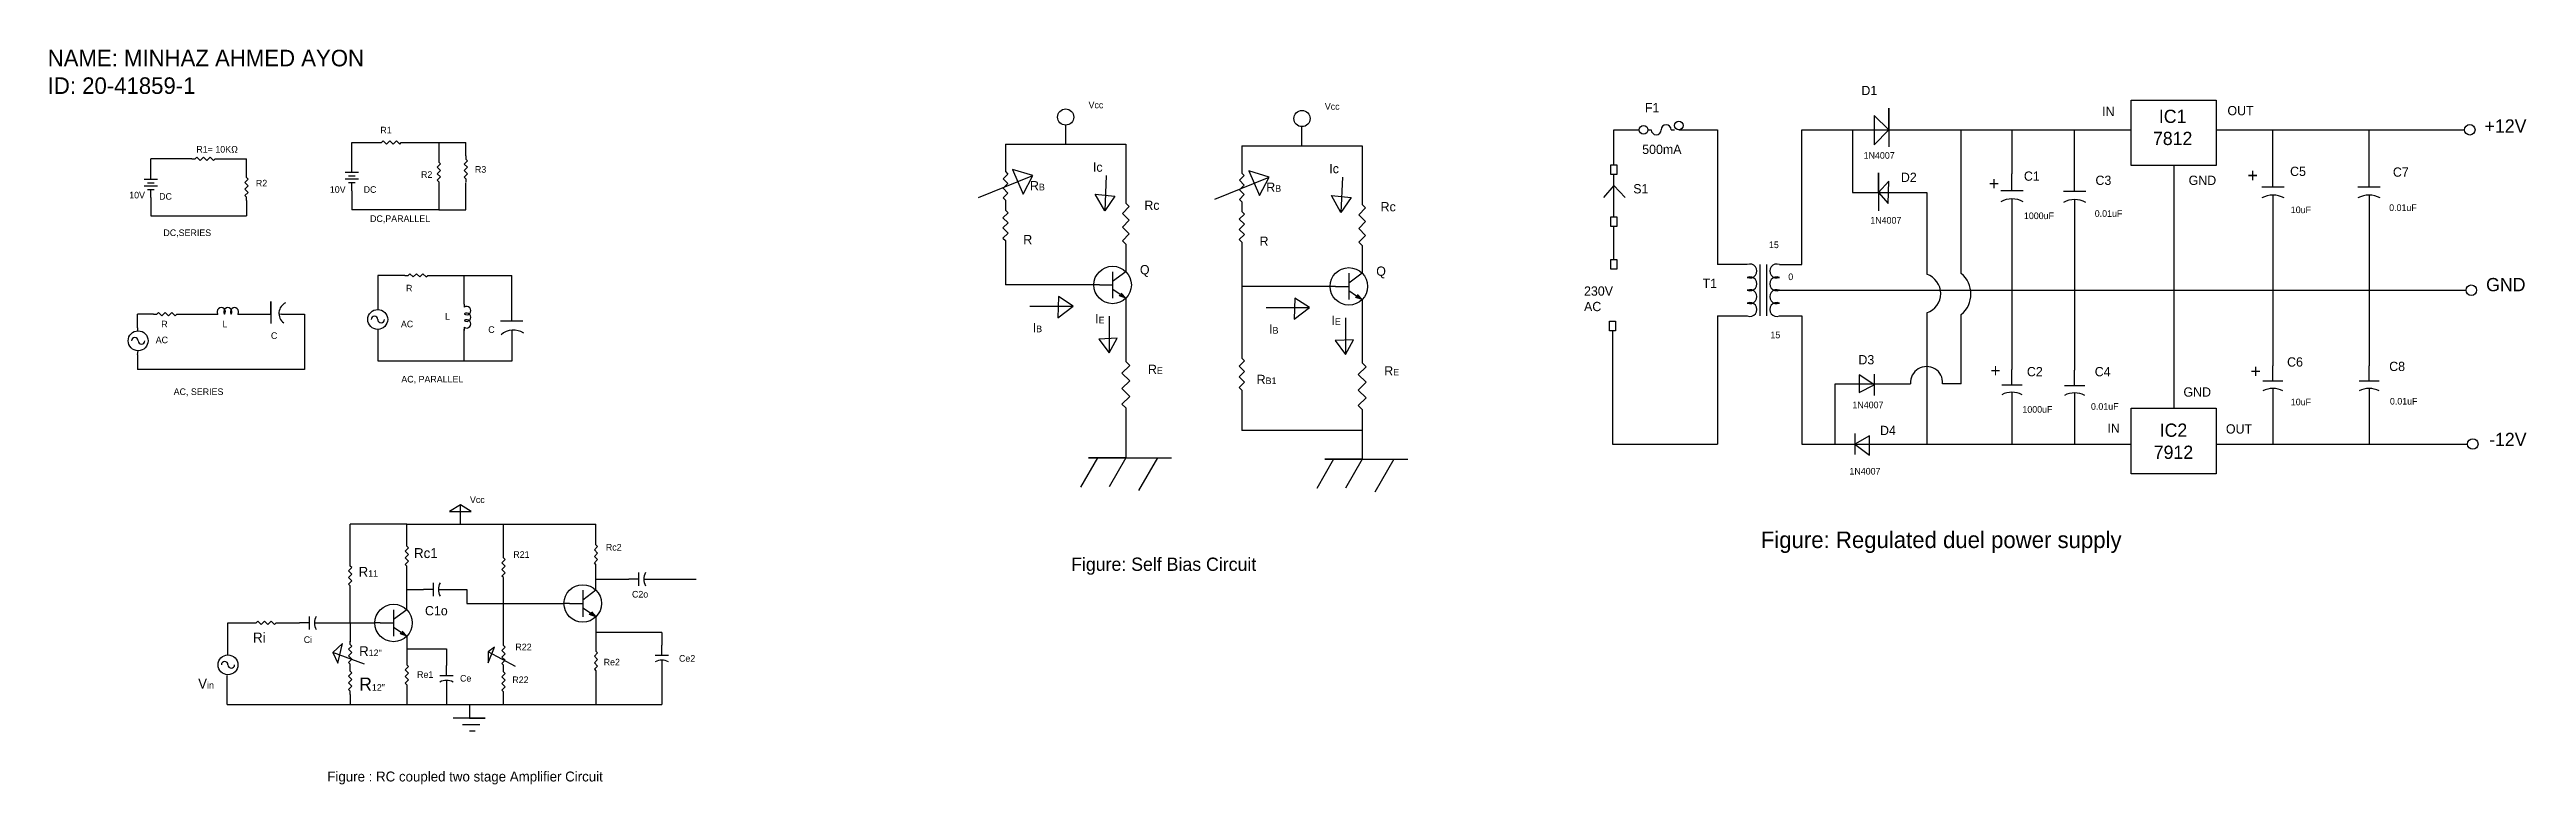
# Model space of a CAD drawing. Header units: inches. Extents: x 93 to 130.4, y 20.9 to 32.
import ezdxf

# ---------------------------------------------------------------- set-up
doc = ezdxf.new("R2010")
doc.units = ezdxf.units.IN
doc.header["$MEASUREMENT"] = 0

# ---------------------------------------------------------------- blocks, each defined once
blk = doc.blocks.new('Resistor')
at = {"color": 7}
blk.add_lwpolyline([(0, 0), (0.05, 0), (0.075, 0.025), (0.125, -0.025), (0.175, 0.025), (0.225, -0.025), (0.275, 0.025), (0.325, -0.025), (0.35, 0), (0.4, 0)], dxfattribs=at)
blk = doc.blocks.new('Battery')
at = {"color": 7}
for p, q in [((0, 0), (0.125, 0)), ((0.125, 0.05), (0.125, -0.05)), ((0.175, -0.1), (0.175, 0.1)), ((0.225, 0.05), (0.225, -0.05)), ((0.275, -0.1), (0.275, 0.1)), ((0.275, 0), (0.4, 0))]:
    blk.add_line(p, q, dxfattribs=at)
blk = doc.blocks.new('Inductor')
at = {"color": 7}
for p, q in [((0, 0), (0.05, 0)), ((0.35, 0), (0.4, 0))]:
    blk.add_line(p, q, dxfattribs=at)
for centre in [(0.1, 0.0375), (0.2, 0.0375), (0.3, 0.0375)]:
    blk.add_arc(centre, 0.0625, 323.1301, 216.8699, dxfattribs=at)
blk = doc.blocks.new('Capacitor')
at = {"color": 7}
for p, q in [((0.15, 0), (0, 0)), ((0.15, -0.1), (0.15, 0.1)), ((0.225, 0), (0.4, 0))]:
    blk.add_line(p, q, dxfattribs=at)
blk.add_arc((0.4375, 0), 0.2125, 151.9275, 208.0725, dxfattribs=at)
blk = doc.blocks.new('Transistor - NPN')
at = {"color": 7}
for p, q in [((0, 0), (0.199999, 0)), ((0.199999, 0.2), (0.199999, -0.2)), ((0.399999, 0.2), (0.199999, 0.05)), ((0.316132, -0.145536), (0.201153, -0.069033)), ((0.302516, -0.166503), (0.316132, -0.145536)), ((0.399999, -0.2), (0.302516, -0.166503)), ((0.329748, -0.124569), (0.399999, -0.2))]:
    blk.add_line(p, q, dxfattribs=at)
blk.add_solid([(0.302516, -0.166503), (0.399999, -0.2), (0.329748, -0.124569)], dxfattribs=at)
blk = doc.blocks.new('Fuse')
at = {"color": 7}
for p, q in [((0, 0), (0.05, 0)), ((0.35, 0), (0.4, 0))]:
    blk.add_line(p, q, dxfattribs=at)
for centre, start, end in [((0.125, 0), 180, 0), ((0.275, 0), 0, 180)]:
    blk.add_arc(centre, 0.075, start, end, dxfattribs=at)
blk = doc.blocks.new('Transformer')
at = {"color": 7}
for p, q in [((0.1, 0), (0.1, 0.4)), ((0.15, 0.4), (0.15, 0))]:
    blk.add_line(p, q, dxfattribs=at)
for centre, start, end in [((0.021, 0.35), 247.3801, 112.6199), ((0.229, 0.35), 67.3801, 292.6199), ((0.021, 0.25), 247.3801, 112.6199), ((0.021, 0.15), 247.3801, 112.6199), ((0.229, 0.25), 67.3801, 292.6199), ((0.229, 0.15), 67.3801, 292.6199), ((0.021, 0.05), 247.3801, 112.6199), ((0.229, 0.05), 67.3801, 292.6199)]:
    blk.add_arc(centre, 0.0542, start, end, dxfattribs=at)

msp = doc.modelspace()

# ---------------------------------------------------------------- linework, layer by layer
for p, q in [((120.739, 30.773), (120.739, 31.099)), ((120.739, 31.099), (120.739, 30.514)), ((108.314, 30.555), (108.314, 30.843)), ((111.88, 30.532), (111.88, 30.821)), ((116.587, 30.244), (116.587, 30.773)), ((116.587, 30.773), (116.97, 30.773)), ((117.567, 30.773), (118.151, 30.773)), ((118.151, 30.773), (118.151, 28.737)), ((119.423, 28.738), (119.423, 30.773)), ((119.423, 30.773), (120.188, 30.773)), ((120.188, 30.773), (120.188, 29.828)), ((120.188, 30.773), (124.396, 30.773)), ((120.739, 30.773), (120.514, 30.986)), ((120.514, 30.986), (120.514, 30.547)), ((120.514, 30.547), (120.739, 30.773)), ((121.831, 28.603), (121.831, 30.773)), ((122.596, 30.773), (122.596, 30.109)), ((123.541, 30.099), (123.541, 30.773)), ((125.679, 30.773), (127.986, 30.773)), ((126.534, 30.166), (126.534, 30.773)), ((127.986, 30.166), (127.986, 30.773)), ((127.986, 30.773), (129.426, 30.773)), ((129.426, 30.773), (129.426, 30.773)), ((95.126, 30.335), (94.506, 30.335)), ((94.506, 30.148), (94.506, 30.335)), ((95.526, 30.335), (95.952, 30.335)), ((95.952, 30.103), (95.952, 30.335)), ((97.541, 30.251), (97.541, 30.581)), ((97.541, 30.581), (97.937, 30.581)), ((98.337, 30.581), (98.852, 30.581)), ((98.852, 30.581), (98.852, 30.335)), ((98.852, 30.581), (99.26, 30.581)), ((99.26, 30.381), (99.26, 30.581)), ((107.406, 30.555), (109.222, 30.555)), ((107.406, 30.555), (107.406, 30.213)), ((109.222, 30.555), (109.222, 29.769)), ((110.972, 30.532), (112.788, 30.532)), ((110.972, 30.532), (110.972, 30.19)), ((112.788, 30.532), (112.788, 29.747)), ((98.852, 29.935), (98.852, 29.566)), ((99.26, 29.566), (99.26, 29.974)), ((106.998, 29.748), (107.817, 30.08)), ((107.817, 30.08), (107.512, 30.175)), ((107.512, 30.175), (107.674, 29.803)), ((107.674, 29.803), (107.817, 30.08)), ((108.925, 30.08), (108.903, 29.549)), ((110.564, 29.725), (111.384, 30.057)), ((111.384, 30.057), (111.079, 30.152)), ((111.079, 30.152), (111.24, 29.781)), ((111.24, 29.781), (111.384, 30.057)), ((112.491, 30.057), (112.469, 29.526)), ((116.587, 29.929), (116.43, 29.749)), ((116.587, 29.457), (116.587, 30.098)), ((116.757, 29.749), (116.587, 29.929)), ((120.582, 29.828), (120.582, 30.121)), ((120.582, 30.121), (120.582, 29.547)), ((120.739, 29.997), (120.582, 29.828)), ((120.728, 29.659), (120.739, 29.997)), ((125.037, 30.233), (125.037, 26.568)), ((94.506, 29.748), (94.506, 29.473)), ((95.952, 29.703), (95.952, 29.473)), ((97.541, 29.851), (97.541, 29.566)), ((98.852, 29.566), (97.541, 29.566)), ((98.852, 29.566), (99.26, 29.566)), ((108.903, 29.549), (108.759, 29.803)), ((108.759, 29.803), (109.058, 29.77)), ((109.058, 29.77), (108.903, 29.549)), ((112.469, 29.526), (112.325, 29.781)), ((112.325, 29.781), (112.624, 29.748)), ((112.624, 29.748), (112.469, 29.526)), ((120.188, 29.828), (121.313, 29.828)), ((120.582, 29.828), (120.728, 29.659)), ((121.313, 29.828), (121.313, 28.591)), ((94.506, 29.473), (95.952, 29.473)), ((116.587, 28.816), (116.587, 29.311)), ((122.596, 29.433), (122.596, 27.152)), ((123.541, 29.423), (123.541, 27.142)), ((126.534, 29.49), (126.534, 27.21)), ((127.986, 29.49), (127.986, 27.21)), ((107.406, 29.022), (107.406, 28.43)), ((109.222, 28.943), (109.222, 28.63)), ((110.972, 28.999), (110.972, 28.408)), ((112.788, 28.921), (112.788, 28.608)), ((98.339, 28.575), (97.931, 28.575)), ((97.931, 28.575), (97.931, 28.059)), ((98.739, 28.575), (99.954, 28.575)), ((99.237, 28.142), (99.237, 28.568)), ((99.954, 27.89), (99.954, 28.575)), ((108.822, 28.43), (107.406, 28.43)), ((118.601, 28.738), (118.151, 28.737)), ((119.086, 28.738), (119.423, 28.738)), ((96.319, 27.987), (96.319, 28.179)), ((96.319, 28.179), (96.319, 27.847)), ((107.773, 28.111), (108.427, 28.111)), ((108.205, 28.254), (108.194, 27.934)), ((108.194, 27.934), (108.427, 28.111)), ((108.427, 28.111), (108.205, 28.254)), ((109.222, 28.23), (109.222, 27.391)), ((112.388, 28.408), (110.972, 28.408)), ((110.972, 28.408), (110.972, 27.405)), ((111.34, 28.088), (111.993, 28.088)), ((111.771, 28.232), (111.76, 27.911)), ((111.76, 27.911), (111.993, 28.088)), ((111.993, 28.088), (111.771, 28.232)), ((112.788, 28.208), (112.788, 27.369)), ((119.086, 28.35), (127.986, 28.35)), ((127.986, 28.35), (129.448, 28.35)), ((129.448, 28.35), (129.448, 28.35)), ((94.304, 27.781), (94.304, 27.987)), ((94.549, 27.987), (94.304, 27.987)), ((94.304, 27.781), (94.307, 27.737)), ((94.949, 27.987), (95.469, 27.987)), ((95.869, 27.987), (96.238, 27.987)), ((96.238, 27.987), (96.319, 27.987)), ((96.477, 27.987), (96.441, 27.983)), ((96.477, 27.987), (96.826, 27.987)), ((96.826, 27.987), (96.826, 27.153)), ((97.931, 27.759), (97.931, 27.282)), ((99.237, 27.282), (99.237, 27.761)), ((99.786, 27.89), (100.122, 27.89)), ((99.96, 27.282), (99.96, 27.748)), ((108.969, 27.956), (108.969, 27.403)), ((112.535, 27.933), (112.535, 27.38)), ((116.565, 27.737), (116.565, 26.028)), ((118.151, 27.962), (118.151, 26.028)), ((118.151, 27.962), (118.601, 27.962)), ((119.086, 27.962), (119.423, 27.962)), ((119.423, 27.962), (119.423, 26.028)), ((121.313, 28.007), (121.313, 26.028)), ((121.831, 26.939), (121.831, 27.984)), ((94.304, 27.381), (94.315, 27.437)), ((94.304, 27.381), (94.304, 27.153)), ((109.091, 27.624), (108.814, 27.613)), ((108.814, 27.613), (108.969, 27.403)), ((108.969, 27.403), (109.091, 27.624)), ((112.657, 27.601), (112.38, 27.59)), ((112.38, 27.59), (112.535, 27.38)), ((112.535, 27.38), (112.657, 27.601)), ((94.52, 27.153), (94.304, 27.153)), ((96.826, 27.153), (94.52, 27.153)), ((97.931, 27.282), (99.237, 27.282)), ((99.237, 27.282), (99.96, 27.282)), ((119.929, 26.028), (119.929, 26.939)), ((119.929, 26.939), (121.066, 26.939)), ((120.497, 26.939), (120.289, 27.074)), ((120.289, 27.074), (120.289, 26.804)), ((120.289, 26.804), (120.514, 26.922)), ((120.514, 27.085), (120.514, 26.759)), ((121.831, 26.939), (121.548, 26.939)), ((110.972, 26.762), (110.972, 26.233)), ((122.596, 26.544), (122.596, 26.028)), ((126.534, 26.602), (126.534, 26.028)), ((127.986, 26.602), (127.986, 26.028)), ((109.222, 26.456), (109.222, 25.82)), ((112.788, 26.233), (110.972, 26.233)), ((112.788, 26.433), (112.788, 25.798)), ((120.222, 26.186), (120.222, 25.871)), ((123.541, 26.534), (123.541, 26.028)), ((108.792, 25.82), (108.536, 25.377)), ((109.222, 25.82), (108.659, 25.82)), ((108.659, 25.82), (109.91, 25.82)), ((109.222, 25.82), (108.97, 25.383)), ((109.7, 25.82), (109.414, 25.326)), ((112.358, 25.798), (112.102, 25.354)), ((112.788, 25.798), (112.225, 25.798)), ((112.225, 25.798), (113.477, 25.798)), ((112.788, 25.798), (112.536, 25.361)), ((113.266, 25.798), (112.981, 25.303)), ((116.565, 26.028), (118.106, 26.028)), ((118.106, 26.028), (118.151, 26.028)), ((119.423, 26.028), (124.396, 26.028)), ((120.447, 26.152), (120.222, 26.028)), ((120.222, 26.028), (120.447, 25.86)), ((120.447, 25.86), (120.447, 26.152)), ((125.679, 26.028), (127.986, 26.028)), ((127.986, 26.028), (129.471, 26.028)), ((129.471, 26.028), (129.471, 26.028)), ((99.181, 25.111), (99.015, 25.008)), ((99.181, 24.82), (99.181, 25.111)), ((99.339, 25.008), (99.181, 25.111)), ((98.37, 24.82), (97.514, 24.82)), ((97.514, 24.236), (97.514, 24.82)), ((98.37, 24.535), (98.37, 24.82)), ((98.37, 24.82), (101.225, 24.82)), ((99.015, 25.008), (99.339, 25.008)), ((99.827, 24.36), (99.827, 24.82)), ((101.225, 24.557), (101.225, 24.82)), ((98.37, 23.526), (98.37, 24.135)), ((99.827, 23.037), (99.827, 23.96)), ((101.225, 23.821), (101.225, 24.157)), ((101.225, 23.989), (101.721, 23.989)), ((102.121, 23.989), (102.738, 23.989)), ((97.514, 23.326), (97.514, 23.836)), ((98.37, 23.831), (98.621, 23.831)), ((99.021, 23.831), (99.275, 23.831)), ((99.275, 23.831), (99.275, 23.621)), ((99.275, 23.621), (100.743, 23.621)), ((100.825, 23.621), (100.743, 23.621)), ((95.671, 22.844), (95.671, 23.326)), ((95.671, 23.326), (96.047, 23.326)), ((96.447, 23.326), (96.752, 23.326)), ((97.152, 23.326), (97.514, 23.326)), ((97.514, 23.326), (97.514, 23.042)), ((97.514, 23.326), (97.887, 23.326)), ((97.97, 23.326), (97.887, 23.326)), ((101.225, 23.421), (101.225, 22.951)), ((102.218, 23.18), (101.225, 23.18)), ((102.218, 23.18), (102.218, 22.99)), ((97.4, 23.017), (97.255, 22.88)), ((97.733, 22.702), (97.255, 22.88)), ((97.255, 22.88), (97.327, 22.718)), ((97.327, 22.718), (97.4, 23.017)), ((98.37, 23.126), (98.37, 22.742)), ((98.37, 22.934), (98.968, 22.937)), ((98.968, 22.937), (98.968, 22.684)), ((99.599, 22.722), (99.693, 22.959)), ((99.693, 22.959), (99.599, 22.888)), ((100.009, 22.667), (99.599, 22.888)), ((99.599, 22.888), (99.599, 22.722)), ((95.66, 22.094), (95.66, 22.532)), ((101.225, 22.551), (101.225, 22.094)), ((102.218, 22.59), (102.218, 22.094)), ((95.66, 22.094), (101.264, 22.094)), ((97.514, 22.248), (97.514, 22.094)), ((98.37, 22.342), (98.37, 22.094)), ((98.968, 22.284), (98.968, 22.094)), ((99.315, 22.094), (99.315, 21.888)), ((99.827, 22.094), (99.827, 22.237)), ((101.264, 22.094), (102.21, 22.094)), ((102.21, 22.094), (102.218, 22.094)), ((99.552, 21.888), (99.07, 21.888)), ((99.212, 21.792), (99.473, 21.792)), ((99.315, 21.888), (99.552, 21.888)), ((99.315, 21.698), (99.403, 21.698))]:
    msp.add_line(p, q)
for points in [[(124.396, 31.222), (125.679, 31.222), (125.679, 30.233), (124.396, 30.233)], [(116.542, 30.244), (116.632, 30.244), (116.632, 30.098), (116.542, 30.098)], [(116.542, 29.457), (116.632, 29.457), (116.632, 29.311), (116.542, 29.311)], [(116.542, 28.816), (116.632, 28.816), (116.632, 28.67), (116.542, 28.67)], [(116.52, 27.883), (116.61, 27.883), (116.61, 27.737), (116.52, 27.737)], [(124.396, 26.568), (125.679, 26.568), (125.679, 25.579), (124.396, 25.579)]]:
    msp.add_lwpolyline(points, close=True)
for centre, radius in [((108.314, 30.965), 0.122), ((111.88, 30.942), 0.122), ((117.036, 30.773), 0.0656), ((117.567, 30.838), 0.0656), ((129.505, 30.773), 0.0795), ((109.022, 28.43), 0.283), ((112.588, 28.408), 0.283), ((129.528, 28.35), 0.0795), ((129.55, 26.028), 0.0795), ((98.17, 23.326), 0.283), ((101.025, 23.621), 0.283)]:
    msp.add_circle(centre, radius)
at = {"color": 7}
for centre in [(97.931, 27.909), (94.315, 27.587), (95.671, 22.694)]:
    msp.add_circle(centre, 0.15, dxfattribs=at)
for centre, radius, start, end in [((121.21, 28.299), 0.31, 289.4518, 70.5482), ((121.577, 28.293), 0.4, 309.3918, 50.6082), ((96.617, 28.001), 0.177, 115.3807, 233.633), ((99.98, 27.466), 0.282, 56.8271, 131.8037), ((121.307, 26.956), 0.242, 355.9419, 184.0581)]:
    msp.add_arc(centre, radius, start, end)
for centre, start, end in [((97.881, 27.909), 0, 180), ((97.981, 27.909), 180, 0), ((94.265, 27.587), 0, 180), ((94.365, 27.587), 180, 0), ((95.621, 22.694), 0, 180), ((95.721, 22.694), 180, 0)]:
    msp.add_arc(centre, 0.05, start, end, dxfattribs=at)

# ---------------------------------------------------------------- block references
for name, p in [('Fuse', (117.101, 30.773)), ('Resistor', (95.126, 30.335)), ('Resistor', (97.937, 30.581)), ('Resistor', (98.339, 28.575)), ('Transistor - NPN', (108.822, 28.43)), ('Transistor - NPN', (112.388, 28.408)), ('Inductor', (95.469, 27.987)), ('Resistor', (94.549, 27.987)), ('Capacitor', (98.621, 23.831)), ('Capacitor', (101.721, 23.989)), ('Transistor - NPN', (100.825, 23.621)), ('Resistor', (96.047, 23.326)), ('Capacitor', (96.752, 23.326)), ('Transistor - NPN', (97.97, 23.326))]:
    msp.add_blockref(name, p)
for name, p, rotation in [('Resistor', (98.852, 30.335), 270), ('Resistor', (99.26, 30.381), 270), ('Battery', (94.506, 29.748), 90), ('Resistor', (95.952, 29.703), 90), ('Battery', (97.541, 29.851), 90), ('Inductor', (99.237, 28.142), 270), ('Resistor', (98.37, 24.135), 90), ('Resistor', (99.827, 23.96), 90), ('Resistor', (101.225, 24.157), 90), ('Resistor', (97.514, 23.836), 90), ('Resistor', (97.514, 22.653), 90), ('Resistor', (99.827, 22.637), 90), ('Resistor', (101.225, 22.951), 270), ('Capacitor', (102.218, 22.99), 270), ('Resistor', (97.514, 22.248), 90), ('Resistor', (98.37, 22.742), 270), ('Capacitor', (98.968, 22.684), 270), ('Resistor', (99.827, 22.237), 90)]:
    msp.add_blockref(name, p, dxfattribs=dict(rotation=rotation))
at = {"rotation": 270}
for name, p, xscale, yscale, zscale in [('Resistor', (107.406, 30.213), 1.441205619773083, 1.441205619773083, 1.441205619773083), ('Resistor', (110.972, 30.19), 1.441205619773083, 1.441205619773083, 1.441205619773083), ('Capacitor', (122.596, 30.109), 1.689614666704596, 1.689614666704596, 1.689614666704597), ('Capacitor', (123.541, 30.099), 1.689614666704596, 1.689614666704596, 1.689614666704597), ('Capacitor', (126.534, 30.166), 1.689614666704596, 1.689614666704596, 1.689614666704597), ('Capacitor', (127.986, 30.166), 1.689614666704596, 1.689614666704596, 1.689614666704597), ('Resistor', (107.406, 29.636), 1.535804536436018, 1.535804536436022, 1.535804536436021), ('Resistor', (109.222, 29.769), 2.065842566386639, 2.065842566386639, 2.06584256638664), ('Resistor', (110.972, 29.614), 1.535804536436018, 1.535804536436022, 1.535804536436021), ('Resistor', (112.788, 29.747), 2.065842566386639, 2.065842566386639, 2.06584256638664), ('Resistor', (109.222, 27.391), 2.33838310446189, 2.33838310446189, 2.338383104461887), ('Resistor', (110.972, 27.405), 1.60709823076915, 1.60709823076915, 1.607098230769149), ('Resistor', (112.788, 27.369), 2.33838310446189, 2.33838310446189, 2.338383104461887), ('Capacitor', (122.596, 27.152), 1.520042627725598, 1.520042627725598, 1.520042627725597), ('Capacitor', (123.541, 27.142), 1.520042627725598, 1.520042627725598, 1.520042627725597), ('Capacitor', (126.534, 27.21), 1.520042627725598, 1.520042627725598, 1.520042627725597), ('Capacitor', (127.986, 27.21), 1.520042627725598, 1.520042627725598, 1.520042627725597)]:
    msp.add_blockref(name, p, dxfattribs=dict(at, xscale=xscale, yscale=yscale, zscale=zscale))
at = {"xscale": 1.939856926859022, "yscale": 1.939856926859022, "zscale": 1.93985692685902}
msp.add_blockref('Transformer', (118.601, 27.962), dxfattribs=at)

# ---------------------------------------------------------------- texts
for s, insert, char_height, width, attachment_point in [('NAME: MINHAZ AHMED AYON\\PID: 20-41859-1', (92.95, 31.981), 0.25, 6.889, 1), ('D1', (120.323, 31.436), 0.14, 0.41632, 1), ('Vcc', (108.659, 31.197), 0.1, 0.67545, 1), ('Vcc', (112.225, 31.175), 0.1, 0.67545, 1), ('F1', (117.056, 31.177), 0.14, 0.35633, 1), ('IN', (123.957, 31.121), 0.14, 0.55134, 1), ('IC1\\P7812', (125.021, 31.076), 0.2, 0.75388, 2), ('OUT', (125.848, 31.132), 0.14, 0.41632, 1), ('R1', (97.97, 30.818), 0.1, 0.35534, 1), ('+12V', (129.729, 30.93), 0.2, 0.48383, 1), ('R1= 10KΩ', (95.194, 30.528), 0.1, 1.39235, 1), ('500mA', (117.015, 30.547), 0.14, 0.5851, 1), ('1N4007', (120.357, 30.435), 0.1, 1.01267, 1), ('R2', (96.092, 30.017), 0.1, 0.21966, 1), ('10V', (97.208, 29.921), 0.1, 0.33333, 1), ('DC', (97.718, 29.921), 0.1, 0.25197, 1), ('R2', (98.584, 30.147), 0.1, 0.16152, 1), ('R3', (99.398, 30.224), 0.1, 0.27135, 1), ('R{\\H0.7143x;B}', (107.775, 29.998), 0.14, 0.563, 1), ('Ic', (108.725, 30.279), 0.14, 0.29897, 1), ('R{\\H0.7143x;B}', (111.341, 29.976), 0.14, 0.563, 1), ('Ic', (112.292, 30.256), 0.14, 0.29897, 1), ('S1', (116.88, 29.952), 0.14, 0.51759, 1), ('D2', (120.919, 30.125), 0.14, 0.41632, 1), ('+', (122.247, 30.064), 0.2, 0.17985, 1), ('C1', (122.776, 30.143), 0.14, 0.41632, 1), ('C3', (123.856, 30.08), 0.14, 0.41632, 1), ('GND', (125.262, 30.08), 0.14, 0.61885, 1), ('+', (126.151, 30.186), 0.2, 0.17985, 1), ('C5', (126.793, 30.215), 0.14, 0.41632, 1), ('C7', (128.345, 30.204), 0.14, 0.41632, 1), ('10V', (94.18, 29.836), 0.1, 0.32949, 1), ('DC', (94.632, 29.817), 0.1, 0.27781, 1), ('Rc', (109.501, 29.704), 0.14, 0.59794, 1), ('Rc', (113.067, 29.681), 0.14, 0.59794, 1), ('0.01uF', (123.845, 29.558), 0.1, 0.55134, 1), ('10uF', (126.804, 29.614), 0.1, 0.57385, 1), ('0.01uF', (128.289, 29.647), 0.1, 0.55134, 1), ('DC,SERIES', (94.696, 29.268), 0.1, 0.98202, 1), ('DC,PARALLEL', (97.815, 29.481), 0.1, 1.22106, 1), ('R', (107.674, 29.184), 0.14, 0.33219, 1), ('R', (111.24, 29.161), 0.14, 0.33219, 1), ('1N4007', (120.458, 29.456), 0.1, 1.01267, 1), ('1000uF', (122.776, 29.524), 0.1, 0.38256, 1), ('15', (118.928, 29.086), 0.1, 0.32694, 1), ('R', (98.358, 28.432), 0.1, 0.31011, 1), ('Q', (109.434, 28.73), 0.14, 0.83048, 1), ('Q', (113.001, 28.708), 0.14, 0.83048, 1), ('T1', (117.926, 28.524), 0.14, 0.52884, 1), ('0', (119.22, 28.603), 0.1, 0.29255, 1), ('GND', (129.752, 28.535), 0.2, 0.75388, 1), ('230V\\PAC', (116.137, 28.22), 0.14, 1.02392, 4), ('R', (94.664, 27.889), 0.1, 0.25843, 1), ('L', (95.588, 27.889), 0.1, 0.43286, 1), ('C', (96.319, 27.714), 0.1, 0.34075, 1), ('AC', (98.281, 27.89), 0.1, 0.25843, 1), ('L', (98.946, 28.006), 0.1, 0.17444, 1), ('C', (99.599, 27.806), 0.1, 0.10983, 1), ('I{\\H0.7143x;B}', (107.817, 27.856), 0.14, 0.5315, 1), ('I{\\H0.7143x;E}', (108.759, 27.989), 0.14, 0.4097, 1), ('I{\\H0.7143x;B}', (111.384, 27.834), 0.14, 0.5315, 1), ('I{\\H0.7143x;E}', (112.325, 27.966), 0.14, 0.4097, 1), ('15', (118.95, 27.725), 0.1, 0.32694, 1), ('AC', (94.58, 27.65), 0.1, 0.43932, 1), ('D3', (120.278, 27.371), 0.14, 0.41632, 1), ('C6', (126.748, 27.337), 0.14, 0.41632, 1), ('AC, PARALLEL', (98.287, 27.057), 0.1, 1.44718, 1), ('R{\\H0.7143x;E}', (109.556, 27.226), 0.14, 0.78618, 1), ('R{\\H0.7143x;B1}', (111.196, 27.073), 0.14, 0.58687, 1), ('R{\\H0.7143x;E}', (113.122, 27.203), 0.14, 0.78618, 1), ('+', (122.269, 27.24), 0.2, 0.17985, 1), ('C2', (122.821, 27.191), 0.14, 0.41632, 1), ('C4', (123.845, 27.191), 0.14, 0.41632, 1), ('+', (126.196, 27.229), 0.2, 0.17985, 1), ('C8', (128.289, 27.27), 0.14, 0.41632, 1), ('AC, SERIES', (94.851, 26.868), 0.1, 1.55055, 1), ('1N4007', (120.188, 26.668), 0.1, 1.01267, 1), ('1000uF', (122.753, 26.6), 0.1, 0.38256, 1), ('0.01uF', (123.788, 26.645), 0.1, 0.55134, 1), ('GND', (125.184, 26.883), 0.14, 0.61885, 1), ('10uF', (126.804, 26.713), 0.1, 0.57385, 1), ('0.01uF', (128.3, 26.724), 0.1, 0.55134, 1), ('D4', (120.604, 26.303), 0.14, 0.41632, 1), ('IN', (124.036, 26.337), 0.14, 0.55134, 1), ('IC2\\P7912', (125.033, 26.337), 0.2, 0.75388, 2), ('OUT', (125.825, 26.326), 0.14, 0.41632, 1), ('-12V', (129.797, 26.197), 0.2, 0.74262, 1), ('1N4007', (120.143, 25.667), 0.1, 1.01267, 1), ('Vcc', (99.323, 25.237), 0.1, 0.63105, 1), ('Figure: Regulated duel power supply', (118.805, 24.707), 0.25, 11.48591, 1), ('Rc1', (98.479, 24.456), 0.15, 0.56795, 1), ('R21', (99.977, 24.409), 0.1, 0.5367, 1), ('Rc2', (101.374, 24.519), 0.1, 0.51273, 1), ('Figure: Self Bias Circuit', (108.396, 24.313), 0.2, 7.33372, 1), ('{\\H0.75x;R\\H0.6667x;11}', (97.642, 24.173), 0.2, 0.45751, 1), ('C1o', (98.644, 23.581), 0.14, 0.4654, 1), ('C2o', (101.768, 23.81), 0.1, 0.48118, 1), ('Ri', (96.049, 23.18), 0.15, 0.37863, 1), ('Ci', (96.814, 23.124), 0.1, 0.28397, 1), ('R{\\H0.6667x;12"}', (97.65, 22.975), 0.15, 0.47329, 1), ('R22', (100.009, 23.014), 0.1, 0.4654, 1), ('Ce2', (102.478, 22.841), 0.1, 0.48118, 1), ('V{\\H0.6667x;in}', (95.221, 22.486), 0.15, 0.67049, 1), ('R{\\H0.5x;12"}', (97.65, 22.502), 0.2, 0.41807, 1), ('Re1', (98.525, 22.597), 0.1, 0.29302, 1), ('Ce', (99.173, 22.541), 0.1, 0.40229, 1), ('R22', (99.962, 22.518), 0.1, 0.47329, 1), ('Re2', (101.341, 22.785), 0.1, 0.33976, 1), ('Figure : RC coupled two stage Amplifier Circuit', (97.17, 20.985), 0.15, 4.48046, 4)]:
    msp.add_mtext(s, dxfattribs=dict(insert=insert, char_height=char_height, width=width, attachment_point=attachment_point))

doc.saveas('drawing.dxf')
